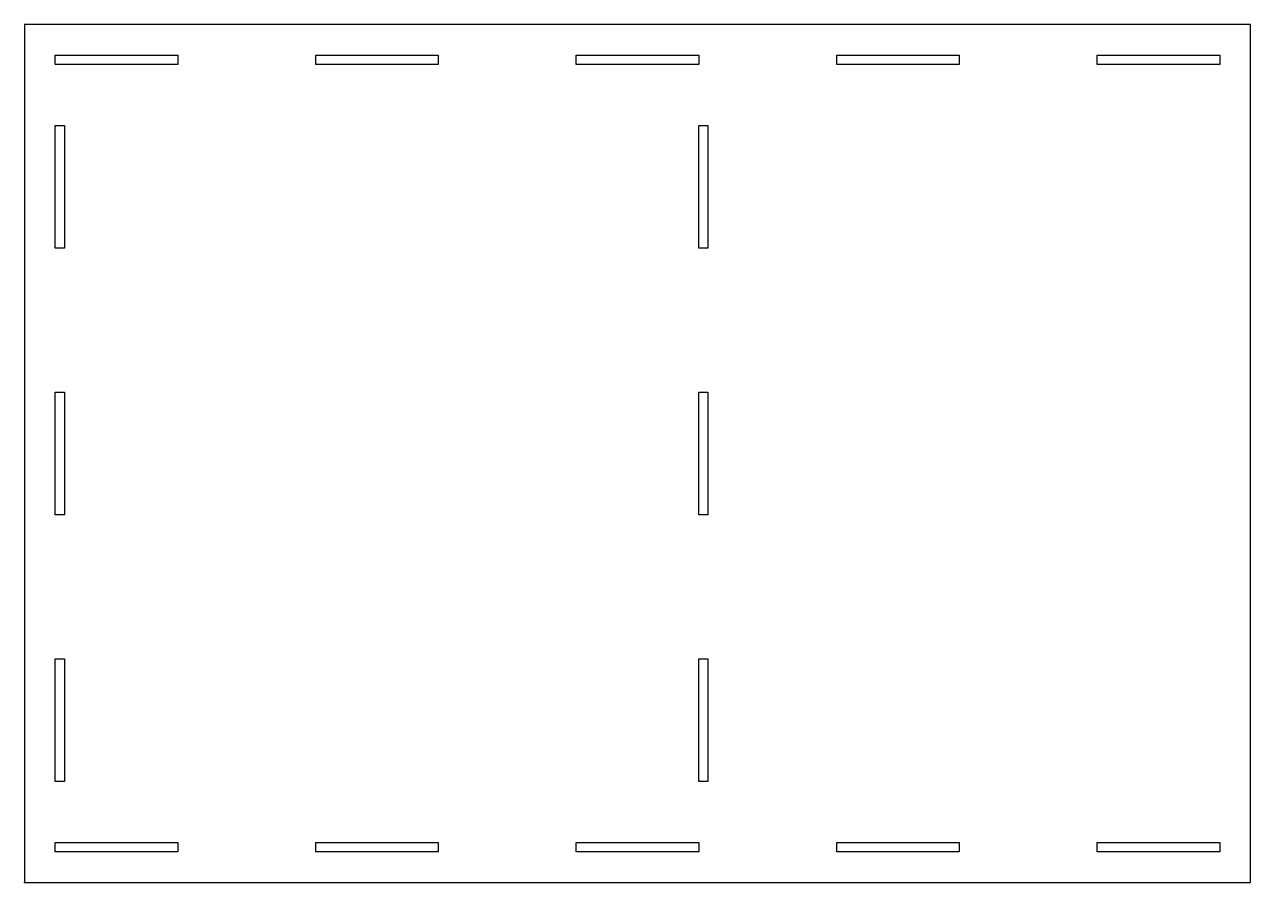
# Model space of a CAD drawing. Header units: millimetres. Extents: x 0 to 200, y 0 to 140.
import ezdxf

# ---------------------------------------------------------------- set-up
doc = ezdxf.new("R2010")
doc.units = ezdxf.units.MM
doc.layers.get('0').update_dxf_attribs({"linetype": 'CONTINUOUS'})

msp = doc.modelspace()

# ---------------------------------------------------------------- linework, layer by layer
for points in [[(0, 0), (200, 0), (200, 140), (0, 140)], [(5, 135), (25, 135), (25, 133.5), (5, 133.5)], [(47.5, 133.5), (47.5, 135), (67.5, 135), (67.5, 133.5)], [(90, 133.5), (90, 135), (110, 135), (110, 133.5)], [(132.5, 133.5), (132.5, 135), (152.5, 135), (152.5, 133.5)], [(175, 133.5), (175, 135), (195, 135), (195, 133.5)], [(5, 123.5), (6.5, 123.5), (6.5, 103.5), (5, 103.5)], [(111.5, 123.5), (111.5, 103.5), (110, 103.5), (110, 123.5)], [(5, 60), (5, 80), (6.5, 80), (6.5, 60)], [(110, 80), (111.5, 80), (111.5, 60), (110, 60)], [(5, 16.5), (5, 36.5), (6.5, 36.5), (6.5, 16.5)], [(111.5, 36.5), (111.5, 16.5), (110, 16.5), (110, 36.5)], [(5, 5), (5, 6.5), (25, 6.5), (25, 5)], [(47.5, 5), (47.5, 6.5), (67.5, 6.5), (67.5, 5)], [(90, 5), (90, 6.5), (110, 6.5), (110, 5)], [(132.5, 5), (132.5, 6.5), (152.5, 6.5), (152.5, 5)], [(175, 5), (175, 6.5), (195, 6.5), (195, 5)]]:
    msp.add_lwpolyline(points, close=True)
msp.add_point((0, 0))

doc.saveas('drawing.dxf')
